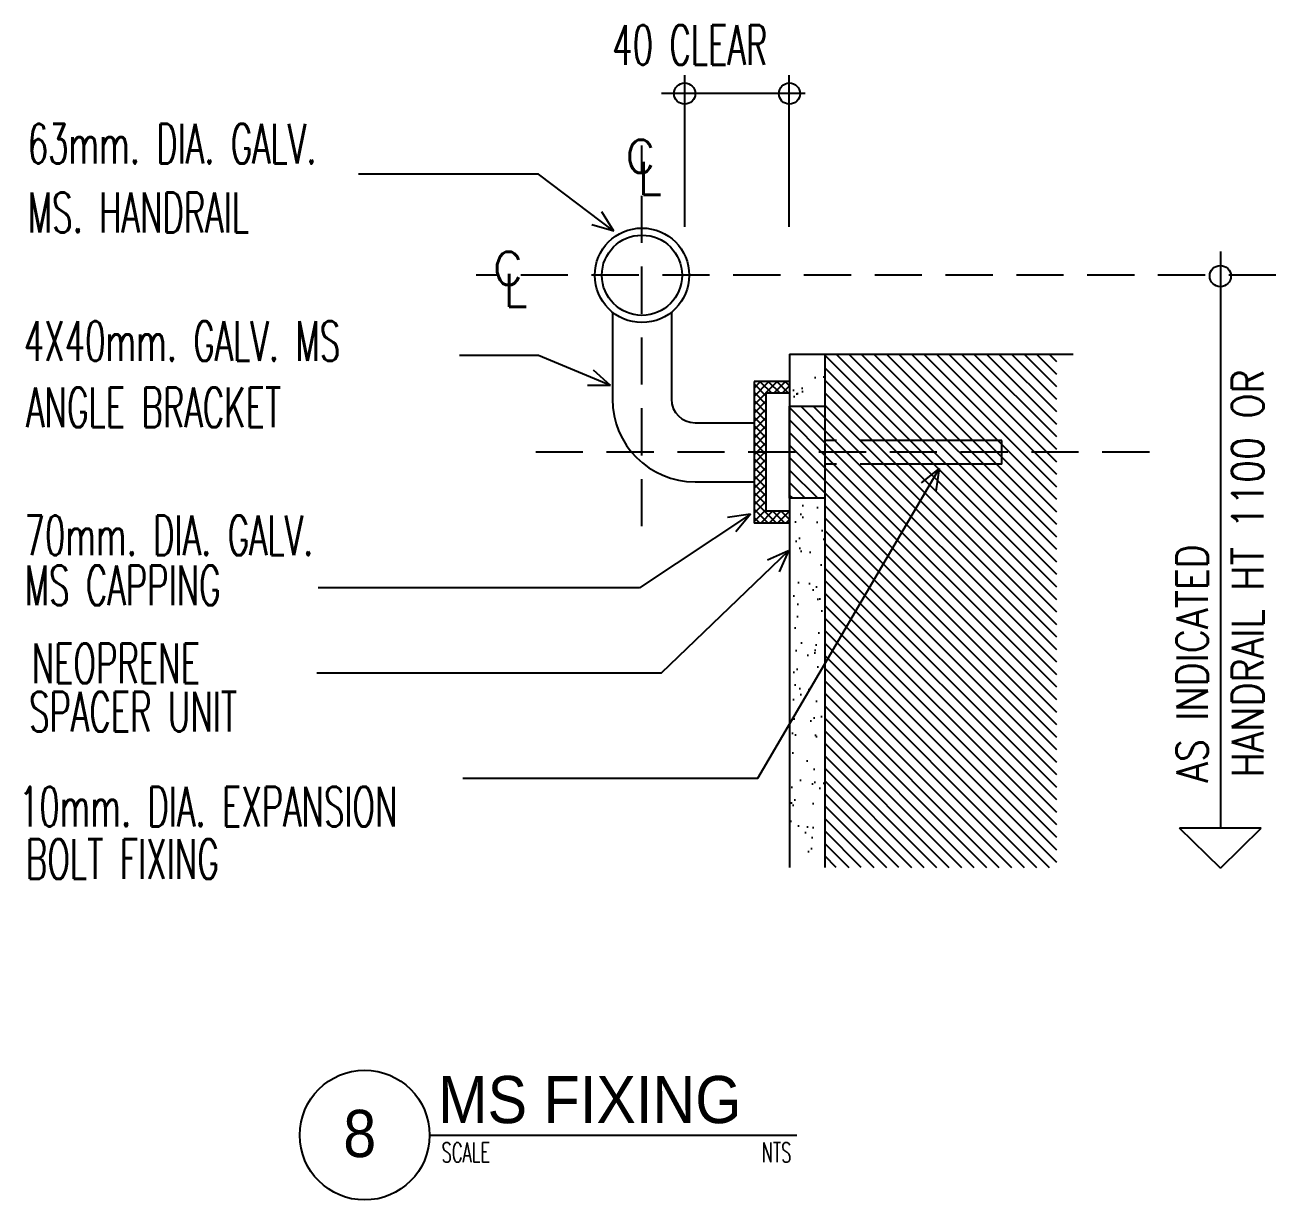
# Model space of a CAD drawing. Extents: x 417906 to 836305, y 43280 to 86914.
# Drawn here: x 418138.66 to 418145.28, y 43438.13 to 43444.36 of the extents above; entities that cross this region are included whole.
import ezdxf
from ezdxf.enums import TextEntityAlignment as Align

# ---------------------------------------------------------------- set-up
doc = ezdxf.new("R2010")
doc.units = 0
doc.header["$MEASUREMENT"] = 0
doc.linetypes.add('CENTER2', pattern=[1.125, 0.75, -0.125, 0.125, -0.125])
doc.linetypes.add('HIDDEN', pattern=[0.375, 0.25, -0.125])
for name, color, linetype in [('1', 1, 'CONTINUOUS'), ('2', 11, 'CONTINUOUS'), ('3', 11, 'CONTINUOUS'), ('4', 4, 'CONTINUOUS'), ('Axisname', 6, 'CONTINUOUS'), ('DIM', 4, 'CONTINUOUS'), ('Hatch', 11, 'CONTINUOUS'), ('ST-NO', 7, 'CONTINUOUS'), ('TEXT', 4, 'CONTINUOUS'), ('TXT', 2, 'CONTINUOUS'), ('TXT1', 2, 'CONTINUOUS'), ('WallPartition', 2, 'CONTINUOUS')]:
    doc.layers.add(name, color=color, linetype=linetype)
doc.styles.add('ROMANS', font='ROMANS.shx', dxfattribs={"width": 0.6})
doc.styles.add('RS', font='romans.shx', dxfattribs={"height": 40})
doc.styles.add('TTXT', font='swisse.ttf', dxfattribs={"width": 0.6})
pattern_1 = [(135, (417334.26662, 44959.225113), (0.0331456304, 0.0331456304), [])]

msp = doc.modelspace()

# ---------------------------------------------------------------- hatches: boundary and pattern name
at = {"layer": '3', "linetype": 'Continuous'}
h = msp.add_hatch(dxfattribs=at)
h.set_pattern_fill('AR-SAND', color=256, scale=0.09375, style=0)
h.set_pattern_definition([(142.5, (417311.76266, 44964.28338), (0.005905627, 0.180639728), [0, -0.1425, 0, -0.159375, 0, -0.15234375]), (172.5, (417311.76266, 44964.28338), (-0.165916566, 0.264576193), [0, -0.076875, 0, -0.1284375, 0, -0.04921875]), (212.5, (417311.87797, 44964.28338), (-0.291950799, 0.000530536), [0, -0.046875, 0, -0.16875, 0, -0.2203125]), (222.5, (417311.87797, 44964.28338), (-0.28182437, 0.082282084), [0, -0.0234375, 0, -0.110625, 0, -0.1265625])])
h.paths.add_polyline_path([(418142.7058, 43442.6136), (418142.8933, 43442.6136), (418142.8933, 43442.3377), (418142.7058, 43442.3377)])
at = {"layer": '3'}
h = msp.add_hatch(dxfattribs=at)
h.set_pattern_fill('ANSI31', color=256, scale=0.375, style=0)
h.set_pattern_definition(pattern_1)
h.paths.add_polyline_path([(418142.8933, 43442.6136), (418144.1198, 43442.6136), (418144.1198, 43442.094), (418142.8933, 43442.094)])
h.paths.add_polyline_path([(418142.8933, 43442.094), (418144.1198, 43442.094), (418144.1198, 43439.8957), (418142.8933, 43439.8957)])
h = msp.add_hatch(dxfattribs=at)
h.set_pattern_fill('ANSI31', color=256, scale=0.375, style=0)
h.set_pattern_definition(pattern_1)
h.paths.add_polyline_path([(418142.8933, 43441.8502), (418142.7058, 43441.8502), (418142.7058, 43442.3377), (418142.8933, 43442.3377)])
at = {"layer": '3', "linetype": 'Continuous'}
h = msp.add_hatch(dxfattribs=at)
h.set_pattern_fill('AR-SAND', color=256, scale=0.09375, style=0)
h.set_pattern_definition([(142.5, (418145.66697, 43436.57685), (0.0059056, 0.1806397), [0, -0.1425, 0, -0.159375, 0, -0.1523437]), (172.5, (418145.66697, 43436.57685), (-0.165917, 0.264576), [0, -0.076875, 0, -0.1284375, 0, -0.0492187]), (212.5, (418145.78228, 43436.57685), (-0.291951, 0.0005305), [0, -0.046875, 0, -0.16875, 0, -0.2203125]), (222.5, (418145.78228, 43436.57685), (-0.281824, 0.082282), [0, -0.0234375, 0, -0.110625, 0, -0.1265625])])
h.paths.add_polyline_path([(418142.8933, 43441.841), (418142.7058, 43441.841), (418142.7058, 43439.9065), (418142.8933, 43439.9065)])
at = {"layer": 'Hatch', "linetype": 'Continuous'}
h = msp.add_hatch(dxfattribs=at)
h.set_pattern_fill('ANSI37', color=256, scale=0.25, style=0)
h.set_pattern_definition([(135, (418145.666966, 43435.639347), (0.02209709, 0.02209709), []), (45, (418145.666966, 43435.639347), (0.02209709, -0.02209709), [])])
h.paths.add_polyline_path([(418142.7058, 43441.719), (418142.5183, 43441.719), (418142.5183, 43442.469), (418142.7058, 43442.469), (418142.7058, 43442.4065), (418142.5808, 43442.4065), (418142.5808, 43441.7815), (418142.7058, 43441.7815)])

# ---------------------------------------------------------------- linework, layer by layer
at = {"layer": '1', "color": 2, "linetype": 'CENTER2'}
for p, q in [((418143.8298, 43442.1565), (418142.8933, 43442.1565)), ((418143.8298, 43442.0315), (418143.8298, 43442.1565)), ((418143.8298, 43442.0315), (418142.8933, 43442.0315))]:
    msp.add_line(p, q, dxfattribs=at)
at = {"layer": '2', "linetype": 'Continuous'}
for p, q in [((418142.151, 43443.2883), (418142.151, 43444.0915)), ((418142.7042, 43443.2883), (418142.7042, 43444.0915)), ((418142.7883, 43443.9939), (418142.0282, 43443.9939)), ((418144.9881, 43443.1568), (418144.9881, 43440.1027))]:
    msp.add_line(p, q, dxfattribs=at)
at = {"layer": '2', "linetype": 'HIDDEN'}
for p, q in [((418141.9246, 43441.7024), (418141.9246, 43443.7196)), ((418145.2827, 43443.0315), (418141.047, 43443.0315)), ((418144.6122, 43442.094), (418141.3425, 43442.094))]:
    msp.add_line(p, q, dxfattribs=at)
at = {"layer": '2', "linetype": 'Continuous'}
for centre in [(418142.151, 43443.9939), (418142.7058, 43443.9939), (418144.9881, 43443.0269)]:
    msp.add_circle(centre, 0.0562, dxfattribs=at)
at = {"layer": '3', "color": 2, "linetype": 'Continuous'}
for p, q in [((418141.7754, 43443.2643), (418141.7117, 43443.3681)), ((418141.7754, 43443.2643), (418141.6583, 43443.2979)), ((418141.7576, 43442.4468), (418141.6679, 43442.5292)), ((418141.7576, 43442.4468), (418141.6358, 43442.4471)), ((418143.4986, 43442.0084), (418143.4039, 43441.9318)), ((418143.4986, 43442.0084), (418143.4805, 43441.888)), ((418142.4988, 43441.7659), (418142.3783, 43441.7486)), ((418142.4988, 43441.7659), (418142.4216, 43441.6718)), ((418142.7002, 43441.5717), (418142.5889, 43441.5224)), ((418142.7002, 43441.5717), (418142.6515, 43441.4602))]:
    msp.add_line(p, q, dxfattribs=at)
at = {"layer": '4', "linetype": 'Continuous'}
for p, q in [((418142.7058, 43442.6136), (418144.2089, 43442.6136)), ((418142.7058, 43442.6136), (418142.7058, 43439.8957)), ((418142.8933, 43442.6136), (418142.8933, 43439.8957))]:
    msp.add_line(p, q, dxfattribs=at)
at = {"layer": 'Axisname'}
msp.add_line((418140.7995, 43438.4777), (418142.744, 43438.4777), dxfattribs=at)
msp.add_circle((418140.4558, 43438.4777), 0.3438, dxfattribs=at)
at = {"layer": 'DIM'}
for p, q in [((418142.4988, 43441.7659), (418141.9115, 43441.3756)), ((418141.9115, 43441.3756), (418140.2101, 43441.3756))]:
    msp.add_line(p, q, dxfattribs=at)
at = {"layer": 'DIM', "linetype": 'Continuous'}
for p, q in [((418145.2051, 43440.1027), (418144.7712, 43440.1027)), ((418144.9881, 43439.8921), (418144.7712, 43440.1027)), ((418144.9881, 43439.8921), (418145.2051, 43440.1027))]:
    msp.add_line(p, q, dxfattribs=at)
at = {"layer": 'DIM'}
for points in [[(418141.7754, 43443.2643), (418141.3773, 43443.567), (418140.4234, 43443.567)], [(418141.7576, 43442.4468), (418141.3773, 43442.6074), (418140.9587, 43442.6074)], [(418143.4986, 43442.0084), (418142.5366, 43440.3654), (418140.9763, 43440.3654)], [(418142.7002, 43441.5717), (418142.0258, 43440.9233), (418140.2021, 43440.9233)]]:
    msp.add_lwpolyline(points, dxfattribs=at)
at = {"layer": 'WallPartition'}
for p, q in [((418141.7683, 43442.8363), (418141.7683, 43442.3752)), ((418142.0808, 43442.8363), (418142.0808, 43442.3752)), ((418142.5183, 43442.469), (418142.5183, 43441.719)), ((418142.7058, 43442.469), (418142.5183, 43442.469)), ((418142.5808, 43442.4065), (418142.5808, 43441.7815)), ((418142.7058, 43442.4065), (418142.5808, 43442.4065)), ((418142.2058, 43442.2502), (418142.5183, 43442.2502)), ((418142.2058, 43441.9377), (418142.5183, 43441.9377)), ((418142.7058, 43441.7815), (418142.5808, 43441.7815)), ((418142.7058, 43441.719), (418142.5183, 43441.719))]:
    msp.add_line(p, q, dxfattribs=at)
msp.add_lwpolyline([(418142.8933, 43441.8502), (418142.7058, 43441.8502), (418142.7058, 43442.3377), (418142.8933, 43442.3377)], close=True, dxfattribs=at)
for radius in [0.25, 0.2125]:
    msp.add_circle((418141.9246, 43443.0315), radius, dxfattribs=at)
for radius in [0.4375, 0.125]:
    msp.add_arc((418142.2058, 43442.3752), radius, 180, 270, dxfattribs=at)

# ---------------------------------------------------------------- texts
at = {"layer": 'ST-NO', "color": 2, "style": 'ROMANS', "width": 0.6}
for s, p in [('SCALE', (418140.9918, 43438.386)), ('NTS', (418142.6375, 43438.386))]:
    msp.add_text(s, height=0.105, dxfattribs=at).set_placement(p, align=Align.MIDDLE)
at = {"layer": 'TEXT', "style": 'RS'}
for s, p in [('C', (418141.8371, 43443.5732)), ('L', (418141.9028, 43443.4577)), ('C', (418141.1358, 43442.9804)), ('L', (418141.1911, 43442.8648))]:
    msp.add_text(s, height=0.175, dxfattribs=at).set_placement(p)
at = {"layer": 'TEXT', "linetype": 'ByBlock', "style": 'RS', "width": 0.85}
for s, p in [('HANDRAIL HT 1100 OR', (418145.1328, 43441.452)), ('AS INDICATED', (418144.8384, 43440.9755))]:
    msp.add_text(s, height=0.166667, rotation=90, dxfattribs=at).set_placement(p, align=Align.MIDDLE)
at = {"layer": 'TXT', "style": 'ROMANS', "width": 0.6}
for s, height, p in [('40 CLEAR', 0.21019, (418141.7672, 43444.1466)), ('63mm. DIA. GALV. ', 0.210194, (418138.671, 43443.6227)), ('MS. HANDRAIL', 0.210194, (418138.6711, 43443.2588)), ('4X40mm. GALV. MS', 0.210194, (418138.6508, 43442.5779)), ('ANGLE BRACKET', 0.210194, (418138.663, 43442.2263)), ('70mm. DIA. GALV.', 0.210194, (418138.6544, 43441.5488)), ('MS CAPPING', 0.21019, (418138.6551, 43441.2842)), ('NEOPRENE', 0.21019, (418138.6922, 43440.8708)), ('SPACER UNIT', 0.210194, (418138.6784, 43440.6144)), ('10mm. DIA. EXPANSION ', 0.210194, (418138.6243, 43440.1123)), ('BOLT FIXING', 0.210194, (418138.6613, 43439.8343))]:
    msp.add_text(s, height=height, dxfattribs=at).set_placement(p)
at = {"layer": 'TXT1', "color": 6, "style": 'TTXT', "width": 0.9}
for s, p in [('MS FIXING', (418140.8448, 43438.5408)), ('8', (418140.3423, 43438.3613))]:
    msp.add_text(s, height=0.25, dxfattribs=at).set_placement(p)

doc.saveas('drawing.dxf')
